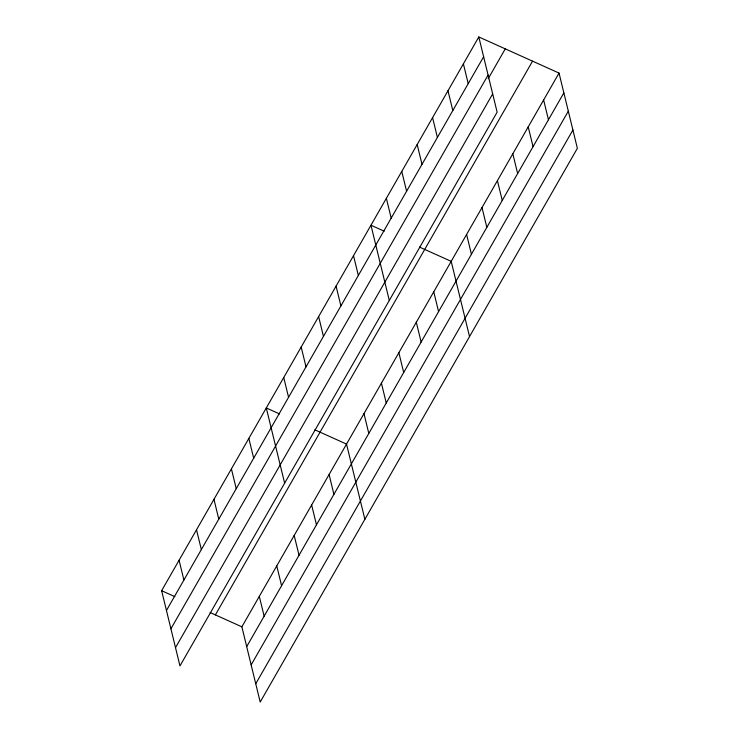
<?xml version="1.0" encoding="UTF-8"?>
<svg xmlns="http://www.w3.org/2000/svg" width="739" height="739" viewBox="0 0 739 739"><rect width="100%" height="100%" fill="white"/><g stroke="black" fill="none" stroke-linecap="round" stroke-linejoin="round"><path stroke-width="1.11" d="M478.798 36.95L497.135 112.18L179.965 665.922L161.629 590.692L478.798 36.95L559.035 73.078L577.371 148.308L260.202 702.05L241.865 626.82L559.035 73.078M166.451 610.497L483.62 56.755M170.912 628.787L488.082 75.045M488.156 78.759L505.273 48.866M175.512 647.632L492.673 93.89M215.391 614.894L532.551 61.152M246.697 646.625L563.857 92.874M251.149 664.915L568.319 111.164M255.749 683.76L572.91 130.018M384.197 231.187L370.96 225.219L389.296 300.45M419.475 247.066L451.196 261.347L469.533 336.578M279.536 413.923L266.289 407.956L284.635 483.186M314.805 429.802L346.526 444.084L364.872 519.314M161.629 590.692L174.866 596.659M210.144 612.539L241.865 626.82M543.627 99.968L548.458 119.773M528.219 126.868L533.05 146.673M512.82 153.767L517.642 173.563M497.412 180.658L502.243 200.463M463.39 63.85L468.221 83.646M482.004 207.557L486.835 227.353M447.982 90.74L452.813 110.545M466.605 234.448L471.427 254.253M432.583 117.64L437.405 137.445M417.175 144.539L422.006 164.335M433.756 291.803L438.578 311.609M401.767 171.43L406.598 191.235M386.368 198.329L391.19 218.125M416.306 322.259L421.138 342.065M398.866 352.715L403.688 372.521M353.51 255.676L358.341 275.481M381.416 383.171L386.248 402.977M336.069 286.132L340.901 305.937M363.976 413.628L368.798 433.433M318.629 316.588L323.451 336.393M301.179 347.044L306.011 366.849M329.086 474.54L333.917 494.345M283.739 377.5L288.561 397.305M311.646 504.996L316.468 524.801M294.196 535.452L299.027 555.257M248.849 438.412L253.68 458.217M276.755 565.908L281.577 585.713M231.409 468.868L236.231 488.673M259.306 596.364L264.137 616.169M213.959 499.324L218.79 519.129M196.519 529.78L201.341 549.585M179.069 560.236L183.9 580.041"/></g></svg>
